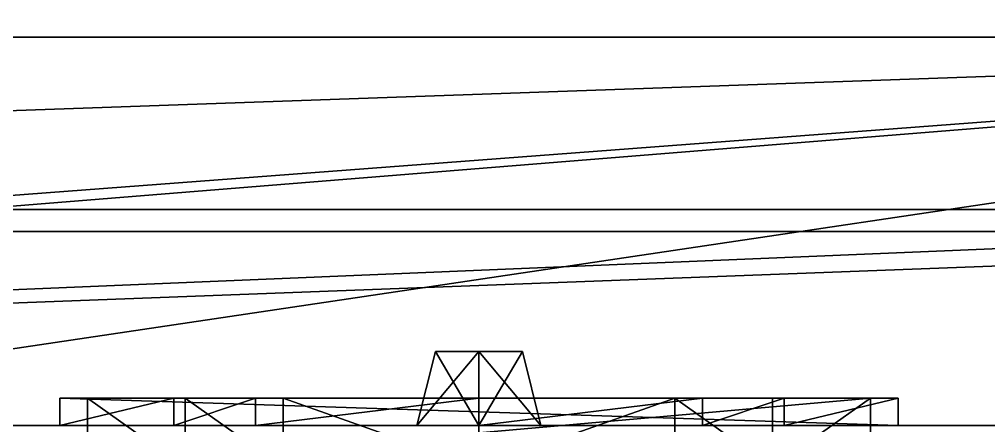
# Model space of a CAD drawing. Header units: metres. Extents: x -124 to 108, y 0 to 201.
# Drawn here: x 31.717 to 32.486, y 25.265 to 25.587 of the extents above; entities that cross this region are included whole.
import ezdxf

# ---------------------------------------------------------------- set-up
doc = ezdxf.new("R2010")
doc.units = ezdxf.units.M
doc.layers.get('0').update_dxf_attribs({"true_color": 0xff5454})

# ---------------------------------------------------------------- blocks, each defined once
blk = doc.blocks.new('window_i')
for p, q in [((0.33261, 1.50046, 0.02167), (0.1553, 1.34781, 0.02167)), ((0.33261, 1.50046), (0.1553, 1.34781)), ((0.50992, 1.34781, 0.02167), (0.33261, 1.50046, 0.02167)), ((0.50992, 1.34781), (0.33261, 1.50046)), ((0.33261, 1.50046), (0.33261, 1.50046, 0.02167)), ((0.17731, 1.33771, 0.02167), (0.33261, 1.47141, 0.02167)), ((0.17731, 1.33771, -0.03323), (0.33261, 1.47141, -0.03323)), ((0.33261, 1.47141, 0.02167), (0.4879, 1.33771, 0.02167)), ((0.33261, 1.47141, 0.02167), (0.33261, 1.47141, -0.03323)), ((0.33261, 1.47141, -0.03323), (0.4879, 1.33771, -0.03323)), ((0.33261, 1.43645, -0.08812), (0.20381, 1.32556, -0.08812)), ((0.33261, 1.43645, -0.03323), (0.20381, 1.32556, -0.03323)), ((0.46141, 1.32556, -0.03323), (0.33261, 1.43645, -0.03323)), ((0.33261, 1.43645, -0.03323), (0.33261, 1.43645, -0.08812)), ((0.46141, 1.32556, -0.08812), (0.33261, 1.43645, -0.08812)), ((0.1553, 1.34781, 0.02167), (0.1553, 1.12425, 0.02167)), ((0.1553, 1.34781), (0.1553, 1.12425)), ((0.1553, 1.34781), (0.1553, 1.34781, 0.02167)), ((0.50992, 1.12425, 0.02167), (0.50992, 1.34781, 0.02167)), ((0.50992, 1.12425), (0.50992, 1.34781)), ((0.50992, 1.34781), (0.50992, 1.34781, 0.02167)), ((0.17731, 1.33771, 0.02167), (0.17731, 1.10224, 0.02167)), ((0.17731, 1.33771, 0.02167), (0.17731, 1.33771, -0.03323)), ((0.17731, 1.33771, -0.03323), (0.17731, 1.10224, -0.03323)), ((0.4879, 1.10224, 0.02167), (0.4879, 1.33771, 0.02167)), ((0.4879, 1.33771, 0.02167), (0.4879, 1.33771, -0.03323)), ((0.4879, 1.10224, -0.03323), (0.4879, 1.33771, -0.03323)), ((0.20381, 1.32556, -0.08812), (0.20381, 1.12873, -0.08812)), ((0.20381, 1.32556, -0.03323), (0.20381, 1.12873, -0.03323)), ((0.20381, 1.32556, -0.03323), (0.20381, 1.32556, -0.08812)), ((0.46141, 1.32556, -0.03323), (0.46141, 1.32556, -0.08812)), ((0.46141, 1.12873, -0.03323), (0.46141, 1.32556, -0.03323)), ((0.46141, 1.12873, -0.08812), (0.46141, 1.32556, -0.08812)), ((0.09054, 1.12425), (0, 1.03371)), ((0.09054, 1.12425, 0.02167), (0, 1.03371, 0.02167)), ((0.09054, 1.12425), (0.09054, 1.12425, 0.02167)), ((0.1553, 1.12425), (0.09054, 1.12425)), ((0.1553, 1.12425, 0.02167), (0.09054, 1.12425, 0.02167)), ((0.1553, 1.12425), (0.1553, 1.12425, 0.02167)), ((0.20381, 1.12873, -0.03323), (0.46141, 1.12873, -0.03323)), ((0.20381, 1.12873, -0.08812), (0.46141, 1.12873, -0.08812)), ((0.20381, 1.12873, -0.03323), (0.20381, 1.12873, -0.08812)), ((0.46141, 1.12873, -0.03323), (0.46141, 1.12873, -0.08812)), ((0.57467, 1.12425, 0.02167), (0.50992, 1.12425, 0.02167)), ((0.50992, 1.12425), (0.50992, 1.12425, 0.02167)), ((0.57467, 1.12425), (0.50992, 1.12425)), ((0.66521, 1.03371, 0.02167), (0.57467, 1.12425, 0.02167)), ((0.57467, 1.12425), (0.57467, 1.12425, 0.02167)), ((0.66521, 1.03371), (0.57467, 1.12425)), ((0.09966, 1.10224, 0.02167), (0.02201, 1.02459, 0.02167)), ((0.09966, 1.10224, -0.03323), (0.02201, 1.02459, -0.03323)), ((0.17731, 1.10224, 0.02167), (0.09966, 1.10224, 0.02167)), ((0.17731, 1.10224, -0.03323), (0.09966, 1.10224, -0.03323)), ((0.09966, 1.10224, 0.02167), (0.09966, 1.10224, -0.03323)), ((0.17731, 1.10224, 0.02167), (0.17731, 1.10224, -0.03323)), ((0.56555, 1.10224, 0.02167), (0.4879, 1.10224, 0.02167)), ((0.4879, 1.10224, 0.02167), (0.4879, 1.10224, -0.03323)), ((0.56555, 1.10224, -0.03323), (0.4879, 1.10224, -0.03323)), ((0.56555, 1.10224, 0.02167), (0.6432, 1.02459, 0.02167)), ((0.56555, 1.10224, 0.02167), (0.56555, 1.10224, -0.03323)), ((0.56555, 1.10224, -0.03323), (0.6432, 1.02459, -0.03323)), ((0.11064, 1.07574, -0.08812), (0.04851, 1.01361, -0.08812)), ((0.11064, 1.07574, -0.03323), (0.04851, 1.01361, -0.03323)), ((0.17731, 1.07574, -0.03323), (0.11064, 1.07574, -0.03323)), ((0.11064, 1.07574, -0.03323), (0.11064, 1.07574, -0.08812)), ((0.17731, 1.07574, -0.08812), (0.11064, 1.07574, -0.08812)), ((0.17731, 1.07574, -0.03323), (0.17731, 1.07574, -0.08812)), ((0.30611, 1.07574, -0.08812), (0.17731, 1.07574, -0.08812)), ((0.30611, 1.07574, -0.03323), (0.17731, 1.07574, -0.03323)), ((0.30611, 0.12363, -0.08812), (0.30611, 1.07574, -0.08812)), ((0.30611, 1.07574, -0.03323), (0.30611, 1.07574, -0.08812)), ((0.30611, 0.12363, -0.03323), (0.30611, 1.07574, -0.03323)), ((0.3591, 1.07574, -0.08812), (0.3591, 0.12363, -0.08812)), ((0.3591, 1.07574, -0.03323), (0.3591, 1.07574, -0.08812)), ((0.4879, 1.07574, -0.08812), (0.3591, 1.07574, -0.08812)), ((0.4879, 1.07574, -0.03323), (0.3591, 1.07574, -0.03323)), ((0.55458, 1.07574, -0.08812), (0.4879, 1.07574, -0.08812)), ((0.4879, 1.07574, -0.03323), (0.4879, 1.07574, -0.08812)), ((0.55458, 1.07574, -0.03323), (0.4879, 1.07574, -0.03323)), ((0.6167, 1.01361, -0.03323), (0.55458, 1.07574, -0.03323)), ((0.55458, 1.07574, -0.03323), (0.55458, 1.07574, -0.08812)), ((0.6167, 1.01361, -0.08812), (0.55458, 1.07574, -0.08812)), ((0, 1.03371), (0, 1.03371, 0.02167)), ((0, 1.03371, 0.02167), (0, 0, 0.02167)), ((0, 1.03371), (0, 0)), ((0.66521, 0, 0.02167), (0.66521, 1.03371, 0.02167)), ((0.66521, 0), (0.66521, 1.03371)), ((0.66521, 1.03371), (0.66521, 1.03371, 0.02167)), ((0.02201, 1.02459, 0.02167), (0.02201, 0.09713, 0.02167)), ((0.02201, 1.02459, 0.02167), (0.02201, 1.02459, -0.03323)), ((0.02201, 1.02459, -0.03323), (0.02201, 0.09713, -0.03323)), ((0.6432, 0.09713, 0.02167), (0.6432, 1.02459, 0.02167)), ((0.6432, 1.02459, 0.02167), (0.6432, 1.02459, -0.03323)), ((0.6432, 0.09713, -0.03323), (0.6432, 1.02459, -0.03323)), ((0.04851, 1.01361, -0.08812), (0.04851, 0.12363, -0.08812)), ((0.04851, 1.01361, -0.03323), (0.04851, 1.01361, -0.08812)), ((0.04851, 1.01361, -0.03323), (0.04851, 0.12363, -0.03323)), ((0.6167, 1.01361, -0.03323), (0.6167, 1.01361, -0.08812)), ((0.6167, 0.12363, -0.03323), (0.6167, 1.01361, -0.03323)), ((0.6167, 0.12363, -0.08812), (0.6167, 1.01361, -0.08812)), ((0.04851, 0.12363, -0.08812), (0.30611, 0.12363, -0.08812)), ((0.04851, 0.12363, -0.03323), (0.30611, 0.12363, -0.03323)), ((0.04851, 0.12363, -0.03323), (0.04851, 0.12363, -0.08812)), ((0.30611, 0.12363, -0.03323), (0.30611, 0.12363, -0.08812)), ((0.3591, 0.12363, -0.03323), (0.3591, 0.12363, -0.08812)), ((0.3591, 0.12363, -0.08812), (0.6167, 0.12363, -0.08812)), ((0.3591, 0.12363, -0.03323), (0.6167, 0.12363, -0.03323)), ((0.6167, 0.12363, -0.03323), (0.6167, 0.12363, -0.08812)), ((0.02201, 0.09713, 0.02167), (0.6432, 0.09713, 0.02167)), ((0.02201, 0.09713, 0.02167), (0.02201, 0.09713, -0.03323)), ((0.02201, 0.09713, -0.03323), (0.6432, 0.09713, -0.03323)), ((0.6432, 0.09713, 0.02167), (0.6432, 0.09713, -0.03323)), ((0, 0, 0.02167), (0.66521, 0, 0.02167)), ((0, 0), (0, 0, 0.02167)), ((0, 0), (0.66521, 0)), ((0.66521, 0), (0.66521, 0, 0.02167))]:
    blk.add_line(p, q)
at = {"color": 29, "true_color": 0x423123}
blk.add_line((0.3591, 1.07574, -0.03323), (0.3591, 0.12363, -0.03323), dxfattribs=at)
at = {"color": 45, "true_color": 0xaa8f5f}
mesh = blk.add_polyface(dxfattribs=at)
corners = [(0, 0, 0.02167), (0.02201, 0.09713, 0.02167), (0, 1.03371, 0.02167), (0.66521, 0, 0.02167), (0.6432, 0.09713, 0.02167), (0.6432, 1.02459, 0.02167), (0.4879, 1.10224, 0.02167), (0.50992, 1.12425, 0.02167), (0.4879, 1.33771, 0.02167), (0.56555, 1.10224, 0.02167), (0.57467, 1.12425, 0.02167), (0.66521, 1.03371, 0.02167), (0.02201, 1.02459, 0.02167), (0.09054, 1.12425, 0.02167), (0.09966, 1.10224, 0.02167), (0.1553, 1.12425, 0.02167), (0.17731, 1.10224, 0.02167), (0.1553, 1.34781, 0.02167), (0.17731, 1.33771, 0.02167), (0.33261, 1.50046, 0.02167), (0.33261, 1.47141, 0.02167), (0.50992, 1.34781, 0.02167)]
mesh.append_faces([[corners[k] for k in face] for face in [(0, 1, 2), (1, 3, 4), (4, 3, 5), (6, 7, 8), (7, 9, 10), (10, 5, 11), (11, 5, 3), (2, 12, 13), (12, 2, 1), (13, 14, 15), (15, 16, 17), (17, 18, 19), (19, 8, 21), (21, 8, 7)]], dxfattribs={"vtx0": -1, "vtx1": -1, "color": 45})
mesh.append_faces([[corners[k] for k in face] for face in [(1, 0, 3), (7, 6, 9), (10, 9, 5), (13, 12, 14), (15, 14, 16), (17, 16, 18), (19, 18, 20), (19, 20, 8)]], dxfattribs={"vtx0": -1, "vtx2": -1, "color": 45})
mesh = blk.add_polyface(dxfattribs=at)
corners = [(0.1553, 1.34781, 0.02167), (0.33261, 1.50046), (0.1553, 1.34781), (0.33261, 1.50046, 0.02167)]
mesh.append_faces([[corners[k] for k in face] for face in [(0, 1, 2), (1, 0, 3)]], dxfattribs={"vtx0": -1, "color": 45})
mesh = blk.add_polyface(dxfattribs=at)
corners = [(0.33261, 1.50046, 0.02167), (0.50992, 1.34781), (0.33261, 1.50046), (0.50992, 1.34781, 0.02167)]
mesh.append_faces([[corners[k] for k in face] for face in [(0, 1, 2), (1, 0, 3)]], dxfattribs={"vtx0": -1, "color": 45})
at = {"color": 29, "true_color": 0x423123}
mesh = blk.add_polyface(dxfattribs=at)
corners = [(0.04851, 1.01361, -0.03323), (0.09966, 1.10224, -0.03323), (0.02201, 1.02459, -0.03323), (0.11064, 1.07574, -0.03323), (0.17731, 1.10224, -0.03323), (0.17731, 1.07574, -0.03323), (0.30611, 1.07574, -0.03323), (0.20381, 1.12873, -0.03323), (0.17731, 1.33771, -0.03323), (0.46141, 1.12873, -0.03323), (0.3591, 1.07574, -0.03323), (0.3591, 0.12363, -0.03323), (0.4879, 1.07574, -0.03323), (0.46141, 1.32556, -0.03323), (0.02201, 0.09713, -0.03323), (0.04851, 0.12363, -0.03323), (0.6432, 0.09713, -0.03323), (0.30611, 0.12363, -0.03323), (0.6167, 0.12363, -0.03323), (0.6167, 1.01361, -0.03323), (0.55458, 1.07574, -0.03323), (0.4879, 1.10224, -0.03323), (0.56555, 1.10224, -0.03323), (0.6432, 1.02459, -0.03323), (0.20381, 1.32556, -0.03323), (0.33261, 1.47141, -0.03323), (0.33261, 1.43645, -0.03323), (0.4879, 1.33771, -0.03323)]
mesh.append_faces([[corners[k] for k in face] for face in [(1, 3, 4), (4, 7, 8), (7, 6, 9), (10, 6, 11), (9, 12, 13), (14, 15, 2), (15, 16, 17), (17, 11, 6), (11, 16, 18), (18, 16, 19), (20, 21, 12), (21, 20, 22), (22, 19, 23), (23, 19, 16), (8, 24, 25), (24, 8, 7), (25, 13, 27), (27, 12, 21)]], dxfattribs={"vtx0": -1, "vtx1": -1, "color": 29})
mesh.append_faces([[corners[k] for k in face] for face in [(4, 6, 7), (9, 6, 10), (17, 16, 11), (27, 13, 12)]], dxfattribs={"vtx0": -1, "vtx1": -1, "vtx2": -1, "color": 29})
mesh.append_faces([[corners[k] for k in face] for face in [(0, 1, 2), (1, 0, 3), (4, 3, 5), (4, 5, 6), (9, 10, 12), (15, 14, 16), (2, 15, 0), (22, 20, 19), (25, 24, 26), (25, 26, 13)]], dxfattribs={"vtx0": -1, "vtx2": -1, "color": 29})
at = {"color": 45, "true_color": 0xaa8f5f}
mesh = blk.add_polyface(dxfattribs=at)
corners = [(0.33261, 1.47141, -0.03323), (0.17731, 1.33771, 0.02167), (0.17731, 1.33771, -0.03323), (0.33261, 1.47141, 0.02167)]
mesh.append_faces([[corners[k] for k in face] for face in [(0, 1, 2), (1, 0, 3)]], dxfattribs={"vtx0": -1, "color": 45})
mesh = blk.add_polyface(dxfattribs=at)
corners = [(0.4879, 1.33771, 0.02167), (0.33261, 1.47141, -0.03323), (0.4879, 1.33771, -0.03323), (0.33261, 1.47141, 0.02167)]
mesh.append_faces([[corners[k] for k in face] for face in [(0, 1, 2), (1, 0, 3)]], dxfattribs={"vtx0": -1, "color": 45})
at = {"color": 28, "true_color": 0x130f0a}
mesh = blk.add_polyface(dxfattribs=at)
corners = [(0.46141, 1.12873, -0.08812), (0.20381, 1.32556, -0.08812), (0.20381, 1.12873, -0.08812), (0.33261, 1.43645, -0.08812), (0.46141, 1.32556, -0.08812)]
mesh.append_faces([[corners[k] for k in face] for face in [(0, 1, 2), (3, 0, 4)]], dxfattribs={"vtx0": -1, "color": 28})
mesh.append_faces([[corners[k] for k in face] for face in [(1, 0, 3)]], dxfattribs={"vtx0": -1, "vtx1": -1, "color": 28})
at = {"color": 29, "true_color": 0x423123}
mesh = blk.add_polyface(dxfattribs=at)
corners = [(0.33261, 1.43645, -0.03323), (0.20381, 1.32556, -0.08812), (0.33261, 1.43645, -0.08812), (0.20381, 1.32556, -0.03323)]
mesh.append_faces([[corners[k] for k in face] for face in [(0, 1, 2), (1, 0, 3)]], dxfattribs={"vtx0": -1, "color": 29})
mesh = blk.add_polyface(dxfattribs=at)
corners = [(0.46141, 1.32556, -0.03323), (0.33261, 1.43645, -0.08812), (0.46141, 1.32556, -0.08812), (0.33261, 1.43645, -0.03323)]
mesh.append_faces([[corners[k] for k in face] for face in [(0, 1, 2), (1, 0, 3)]], dxfattribs={"vtx0": -1, "color": 29})
at = {"color": 45, "true_color": 0xaa8f5f}
mesh = blk.add_polyface(dxfattribs=at)
corners = [(0.1553, 1.34781, 0.02167), (0.1553, 1.12425), (0.1553, 1.12425, 0.02167), (0.1553, 1.34781)]
mesh.append_faces([[corners[k] for k in face] for face in [(0, 1, 2), (1, 0, 3)]], dxfattribs={"vtx0": -1, "color": 45})
mesh = blk.add_polyface(dxfattribs=at)
corners = [(0.50992, 1.34781), (0.50992, 1.12425, 0.02167), (0.50992, 1.12425), (0.50992, 1.34781, 0.02167)]
mesh.append_faces([[corners[k] for k in face] for face in [(0, 1, 2), (1, 0, 3)]], dxfattribs={"vtx0": -1, "color": 45})
mesh = blk.add_polyface(dxfattribs=at)
corners = [(0.17731, 1.33771, -0.03323), (0.17731, 1.10224, 0.02167), (0.17731, 1.10224, -0.03323), (0.17731, 1.33771, 0.02167)]
mesh.append_faces([[corners[k] for k in face] for face in [(0, 1, 2), (1, 0, 3)]], dxfattribs={"vtx0": -1, "color": 45})
mesh = blk.add_polyface(dxfattribs=at)
corners = [(0.4879, 1.33771, 0.02167), (0.4879, 1.10224, -0.03323), (0.4879, 1.10224, 0.02167), (0.4879, 1.33771, -0.03323)]
mesh.append_faces([[corners[k] for k in face] for face in [(0, 1, 2), (1, 0, 3)]], dxfattribs={"vtx0": -1, "color": 45})
at = {"color": 29, "true_color": 0x423123}
mesh = blk.add_polyface(dxfattribs=at)
corners = [(0.20381, 1.32556, -0.08812), (0.20381, 1.12873, -0.03323), (0.20381, 1.12873, -0.08812), (0.20381, 1.32556, -0.03323)]
mesh.append_faces([[corners[k] for k in face] for face in [(0, 1, 2), (1, 0, 3)]], dxfattribs={"vtx0": -1, "color": 29})
mesh = blk.add_polyface(dxfattribs=at)
corners = [(0.46141, 1.32556, -0.03323), (0.46141, 1.12873, -0.08812), (0.46141, 1.12873, -0.03323), (0.46141, 1.32556, -0.08812)]
mesh.append_faces([[corners[k] for k in face] for face in [(0, 1, 2), (1, 0, 3)]], dxfattribs={"vtx0": -1, "color": 29})
at = {"color": 45, "true_color": 0xaa8f5f}
mesh = blk.add_polyface(dxfattribs=at)
corners = [(0, 1.03371, 0.02167), (0.09054, 1.12425), (0, 1.03371), (0.09054, 1.12425, 0.02167)]
mesh.append_faces([[corners[k] for k in face] for face in [(0, 1, 2), (1, 0, 3)]], dxfattribs={"vtx0": -1, "color": 45})
mesh = blk.add_polyface(dxfattribs=at)
corners = [(0.09054, 1.12425, 0.02167), (0.1553, 1.12425), (0.09054, 1.12425), (0.1553, 1.12425, 0.02167)]
mesh.append_faces([[corners[k] for k in face] for face in [(0, 1, 2), (1, 0, 3)]], dxfattribs={"vtx0": -1, "color": 45})
at = {"color": 29, "true_color": 0x423123}
mesh = blk.add_polyface(dxfattribs=at)
corners = [(0.20381, 1.12873, -0.03323), (0.46141, 1.12873, -0.08812), (0.20381, 1.12873, -0.08812), (0.46141, 1.12873, -0.03323)]
mesh.append_faces([[corners[k] for k in face] for face in [(0, 1, 2), (1, 0, 3)]], dxfattribs={"vtx0": -1, "color": 29})
at = {"color": 45, "true_color": 0xaa8f5f}
mesh = blk.add_polyface(dxfattribs=at)
corners = [(0.50992, 1.12425, 0.02167), (0.57467, 1.12425), (0.50992, 1.12425), (0.57467, 1.12425, 0.02167)]
mesh.append_faces([[corners[k] for k in face] for face in [(0, 1, 2), (1, 0, 3)]], dxfattribs={"vtx0": -1, "color": 45})
mesh = blk.add_polyface(dxfattribs=at)
corners = [(0.57467, 1.12425, 0.02167), (0.66521, 1.03371), (0.57467, 1.12425), (0.66521, 1.03371, 0.02167)]
mesh.append_faces([[corners[k] for k in face] for face in [(0, 1, 2), (1, 0, 3)]], dxfattribs={"vtx0": -1, "color": 45})
mesh = blk.add_polyface(dxfattribs=at)
corners = [(0.09966, 1.10224, -0.03323), (0.02201, 1.02459, 0.02167), (0.02201, 1.02459, -0.03323), (0.09966, 1.10224, 0.02167)]
mesh.append_faces([[corners[k] for k in face] for face in [(0, 1, 2), (1, 0, 3)]], dxfattribs={"vtx0": -1, "color": 45})
mesh = blk.add_polyface(dxfattribs=at)
corners = [(0.17731, 1.10224, 0.02167), (0.09966, 1.10224, -0.03323), (0.17731, 1.10224, -0.03323), (0.09966, 1.10224, 0.02167)]
mesh.append_faces([[corners[k] for k in face] for face in [(0, 1, 2), (1, 0, 3)]], dxfattribs={"vtx0": -1, "color": 45})
mesh = blk.add_polyface(dxfattribs=at)
corners = [(0.56555, 1.10224, 0.02167), (0.4879, 1.10224, -0.03323), (0.56555, 1.10224, -0.03323), (0.4879, 1.10224, 0.02167)]
mesh.append_faces([[corners[k] for k in face] for face in [(0, 1, 2), (1, 0, 3)]], dxfattribs={"vtx0": -1, "color": 45})
mesh = blk.add_polyface(dxfattribs=at)
corners = [(0.6432, 1.02459, 0.02167), (0.56555, 1.10224, -0.03323), (0.6432, 1.02459, -0.03323), (0.56555, 1.10224, 0.02167)]
mesh.append_faces([[corners[k] for k in face] for face in [(0, 1, 2), (1, 0, 3)]], dxfattribs={"vtx0": -1, "color": 45})
at = {"color": 28, "true_color": 0x130f0a}
mesh = blk.add_polyface(dxfattribs=at)
corners = [(0.30611, 0.12363, -0.08812), (0.04851, 1.01361, -0.08812), (0.04851, 0.12363, -0.08812), (0.11064, 1.07574, -0.08812), (0.17731, 1.07574, -0.08812), (0.30611, 1.07574, -0.08812)]
mesh.append_faces([[corners[k] for k in face] for face in [(0, 1, 2), (4, 0, 5)]], dxfattribs={"vtx0": -1, "color": 28})
mesh.append_faces([[corners[k] for k in face] for face in [(1, 0, 3), (3, 0, 4)]], dxfattribs={"vtx0": -1, "vtx1": -1, "color": 28})
at = {"color": 29, "true_color": 0x423123}
mesh = blk.add_polyface(dxfattribs=at)
corners = [(0.11064, 1.07574, -0.03323), (0.04851, 1.01361, -0.08812), (0.11064, 1.07574, -0.08812), (0.04851, 1.01361, -0.03323)]
mesh.append_faces([[corners[k] for k in face] for face in [(0, 1, 2), (1, 0, 3)]], dxfattribs={"vtx0": -1, "color": 29})
mesh = blk.add_polyface(dxfattribs=at)
corners = [(0.17731, 1.07574, -0.03323), (0.11064, 1.07574, -0.08812), (0.17731, 1.07574, -0.08812), (0.11064, 1.07574, -0.03323)]
mesh.append_faces([[corners[k] for k in face] for face in [(0, 1, 2), (1, 0, 3)]], dxfattribs={"vtx0": -1, "color": 29})
mesh = blk.add_polyface(dxfattribs=at)
corners = [(0.30611, 1.07574, -0.03323), (0.17731, 1.07574, -0.08812), (0.30611, 1.07574, -0.08812), (0.17731, 1.07574, -0.03323)]
mesh.append_faces([[corners[k] for k in face] for face in [(0, 1, 2), (1, 0, 3)]], dxfattribs={"vtx0": -1, "color": 29})
mesh = blk.add_polyface(dxfattribs=at)
corners = [(0.30611, 1.07574, -0.03323), (0.30611, 0.12363, -0.08812), (0.30611, 0.12363, -0.03323), (0.30611, 1.07574, -0.08812)]
mesh.append_faces([[corners[k] for k in face] for face in [(0, 1, 2), (1, 0, 3)]], dxfattribs={"vtx0": -1, "color": 29})
mesh = blk.add_polyface(dxfattribs=at)
corners = [(0.3591, 1.07574, -0.08812), (0.3591, 0.12363, -0.03323), (0.3591, 0.12363, -0.08812), (0.3591, 1.07574, -0.03323)]
mesh.append_faces([[corners[k] for k in face] for face in [(0, 1, 2), (1, 0, 3)]], dxfattribs={"vtx0": -1, "color": 29})
at = {"color": 28, "true_color": 0x130f0a}
mesh = blk.add_polyface(dxfattribs=at)
corners = [(0.6167, 0.12363, -0.08812), (0.3591, 1.07574, -0.08812), (0.3591, 0.12363, -0.08812), (0.4879, 1.07574, -0.08812), (0.55458, 1.07574, -0.08812), (0.6167, 1.01361, -0.08812)]
mesh.append_faces([[corners[k] for k in face] for face in [(0, 1, 2), (4, 0, 5)]], dxfattribs={"vtx0": -1, "color": 28})
mesh.append_faces([[corners[k] for k in face] for face in [(1, 0, 3), (3, 0, 4)]], dxfattribs={"vtx0": -1, "vtx1": -1, "color": 28})
at = {"color": 29, "true_color": 0x423123}
mesh = blk.add_polyface(dxfattribs=at)
corners = [(0.4879, 1.07574, -0.08812), (0.3591, 1.07574, -0.03323), (0.3591, 1.07574, -0.08812), (0.4879, 1.07574, -0.03323)]
mesh.append_faces([[corners[k] for k in face] for face in [(0, 1, 2), (1, 0, 3)]], dxfattribs={"vtx0": -1, "color": 29})
mesh = blk.add_polyface(dxfattribs=at)
corners = [(0.55458, 1.07574, -0.03323), (0.4879, 1.07574, -0.08812), (0.55458, 1.07574, -0.08812), (0.4879, 1.07574, -0.03323)]
mesh.append_faces([[corners[k] for k in face] for face in [(0, 1, 2), (1, 0, 3)]], dxfattribs={"vtx0": -1, "color": 29})
mesh = blk.add_polyface(dxfattribs=at)
corners = [(0.6167, 1.01361, -0.03323), (0.55458, 1.07574, -0.08812), (0.6167, 1.01361, -0.08812), (0.55458, 1.07574, -0.03323)]
mesh.append_faces([[corners[k] for k in face] for face in [(0, 1, 2), (1, 0, 3)]], dxfattribs={"vtx0": -1, "color": 29})
at = {"color": 45, "true_color": 0xaa8f5f}
mesh = blk.add_polyface(dxfattribs=at)
corners = [(0, 1.03371, 0.02167), (0, 0), (0, 0, 0.02167), (0, 1.03371)]
mesh.append_faces([[corners[k] for k in face] for face in [(0, 1, 2), (1, 0, 3)]], dxfattribs={"vtx0": -1, "color": 45})
mesh = blk.add_polyface(dxfattribs=at)
corners = [(0.66521, 1.03371), (0.66521, 0, 0.02167), (0.66521, 0), (0.66521, 1.03371, 0.02167)]
mesh.append_faces([[corners[k] for k in face] for face in [(0, 1, 2), (1, 0, 3)]], dxfattribs={"vtx0": -1, "color": 45})
mesh = blk.add_polyface(dxfattribs=at)
corners = [(0.02201, 1.02459, -0.03323), (0.02201, 0.09713, 0.02167), (0.02201, 0.09713, -0.03323), (0.02201, 1.02459, 0.02167)]
mesh.append_faces([[corners[k] for k in face] for face in [(0, 1, 2), (1, 0, 3)]], dxfattribs={"vtx0": -1, "color": 45})
mesh = blk.add_polyface(dxfattribs=at)
corners = [(0.6432, 1.02459, 0.02167), (0.6432, 0.09713, -0.03323), (0.6432, 0.09713, 0.02167), (0.6432, 1.02459, -0.03323)]
mesh.append_faces([[corners[k] for k in face] for face in [(0, 1, 2), (1, 0, 3)]], dxfattribs={"vtx0": -1, "color": 45})
at = {"color": 29, "true_color": 0x423123}
mesh = blk.add_polyface(dxfattribs=at)
corners = [(0.04851, 1.01361, -0.08812), (0.04851, 0.12363, -0.03323), (0.04851, 0.12363, -0.08812), (0.04851, 1.01361, -0.03323)]
mesh.append_faces([[corners[k] for k in face] for face in [(0, 1, 2), (1, 0, 3)]], dxfattribs={"vtx0": -1, "color": 29})
mesh = blk.add_polyface(dxfattribs=at)
corners = [(0.6167, 1.01361, -0.03323), (0.6167, 0.12363, -0.08812), (0.6167, 0.12363, -0.03323), (0.6167, 1.01361, -0.08812)]
mesh.append_faces([[corners[k] for k in face] for face in [(0, 1, 2), (1, 0, 3)]], dxfattribs={"vtx0": -1, "color": 29})
mesh = blk.add_polyface(dxfattribs=at)
corners = [(0.04851, 0.12363, -0.03323), (0.30611, 0.12363, -0.08812), (0.04851, 0.12363, -0.08812), (0.30611, 0.12363, -0.03323)]
mesh.append_faces([[corners[k] for k in face] for face in [(0, 1, 2), (1, 0, 3)]], dxfattribs={"vtx0": -1, "color": 29})
mesh = blk.add_polyface(dxfattribs=at)
corners = [(0.3591, 0.12363, -0.03323), (0.6167, 0.12363, -0.08812), (0.3591, 0.12363, -0.08812), (0.6167, 0.12363, -0.03323)]
mesh.append_faces([[corners[k] for k in face] for face in [(0, 1, 2), (1, 0, 3)]], dxfattribs={"vtx0": -1, "color": 29})
at = {"color": 45, "true_color": 0xaa8f5f}
mesh = blk.add_polyface(dxfattribs=at)
corners = [(0.02201, 0.09713, 0.02167), (0.6432, 0.09713, -0.03323), (0.02201, 0.09713, -0.03323), (0.6432, 0.09713, 0.02167)]
mesh.append_faces([[corners[k] for k in face] for face in [(0, 1, 2), (1, 0, 3)]], dxfattribs={"vtx0": -1, "color": 45})
mesh = blk.add_polyface(dxfattribs=at)
corners = [(0.66521, 0, 0.02167), (0, 0), (0.66521, 0), (0, 0, 0.02167)]
mesh.append_faces([[corners[k] for k in face] for face in [(0, 1, 2), (1, 0, 3)]], dxfattribs={"vtx0": -1, "color": 45})
blk = doc.blocks.new('embellishment_i')
for p, q in [((0.04921, 0.09842), (0.04921, 0.08366, 0.05874)), ((0, 0.04921), (0.01476, 0.04921, 0.05874)), ((0.09842, 0.04921), (0.08366, 0.04921, 0.05874)), ((0.04921, 0), (0.04921, 0.01476, 0.05874))]:
    blk.add_line(p, q)
at = {"color": 35, "true_color": 0x927150, "extrusion": (0, 0, -1)}
blk.add_circle((-0.04921, 0.04921), 0.04921, dxfattribs=at)
at = {"extrusion": (0, 3.11728e-16, -1)}
blk.add_circle((-0.04921, 0.04921, -0.05874), 0.03445, dxfattribs=at)
at = {"color": 35, "true_color": 0x927150}
mesh = blk.add_polyface(dxfattribs=at)
corners = [(0.01476, 0.04921, 0.05874), (0.04921, 0.09842), (0, 0.04921), (0.04921, 0.08366, 0.05874)]
mesh.append_faces([[corners[k] for k in face] for face in [(0, 1, 2), (1, 0, 3)]], dxfattribs={"vtx0": -1, "color": 35})
mesh = blk.add_polyface(dxfattribs=at)
corners = [(0.04921, 0.08366, 0.05874), (0.09842, 0.04921), (0.04921, 0.09842), (0.08366, 0.04921, 0.05874)]
mesh.append_faces([[corners[k] for k in face] for face in [(0, 1, 2), (1, 0, 3)]], dxfattribs={"vtx0": -1, "color": 35})
mesh = blk.add_polyface(dxfattribs=at)
corners = [(0.04921, 0.01476, 0.05874), (0.04921, 0.08366, 0.05874), (0.01476, 0.04921, 0.05874), (0.08366, 0.04921, 0.05874)]
mesh.append_faces([[corners[k] for k in face] for face in [(0, 1, 2), (1, 0, 3)]], dxfattribs={"vtx0": -1, "color": 35})
mesh = blk.add_polyface(dxfattribs=at)
corners = [(0.04921, 0.01476, 0.05874), (0, 0.04921), (0.04921, 0), (0.01476, 0.04921, 0.05874)]
mesh.append_faces([[corners[k] for k in face] for face in [(0, 1, 2), (1, 0, 3)]], dxfattribs={"vtx0": -1, "color": 35})
mesh = blk.add_polyface(dxfattribs=at)
corners = [(0.08366, 0.04921, 0.05874), (0.04921, 0), (0.09842, 0.04921), (0.04921, 0.01476, 0.05874)]
mesh.append_faces([[corners[k] for k in face] for face in [(0, 1, 2), (1, 0, 3)]], dxfattribs={"vtx0": -1, "color": 35})
blk = doc.blocks.new('tower')
at = {"color": 35, "true_color": 0x927150}
for p, q in [((0, 4.54712, 9.8933), (4.54712, 4.54712, 9.8933)), ((0, 4.54712, 9.7028), (4.54712, 4.54712, 9.7028)), ((0.13679, 4.41034, 8.60683), (4.41034, 4.41034, 8.60683)), ((4.41034, 4.41034, 8.77828), (0.13679, 4.41034, 8.77828)), ((0.15412, 4.393, 9.7028), (4.393, 4.393, 9.7028)), ((0.15412, 4.393, 9.54868), (4.393, 4.393, 9.54868))]:
    blk.add_line(p, q, dxfattribs=at)
at = {"extrusion": (-7.65714e-16, 1, 0)}
for name, p in [('window_i', (-3.58883, 6.80259, 4.23889)), ('embellishment_i', (-3.30544, 6.45693, 4.23889)), ('embellishment_i', (-3.30544, 8.4175, 4.23889)), ('embellishment_i', (-3.30544, 6.02355, 4.23889)), ('embellishment_i', (-3.30544, 5.59016, 4.23889)), ('embellishment_i', (-3.30544, 9.11427, 4.23889))]:
    blk.add_blockref(name, p, dxfattribs=at)
at = {"color": 45, "true_color": 0xaa8f5f}
mesh = blk.add_polyface(dxfattribs=at)
corners = [(0, 4.54712, 9.7028), (0.15412, 4.393, 9.7028), (0, 0, 9.7028), (4.54712, 4.54712, 9.7028), (4.393, 4.393, 9.7028), (4.393, 0.15412, 9.7028), (0.15412, 0.15412, 9.7028), (4.54712, 0, 9.7028)]
mesh.append_faces([[corners[k] for k in face] for face in [(0, 1, 2), (1, 3, 4), (4, 3, 5), (2, 6, 7), (6, 2, 1), (7, 5, 3)]], dxfattribs={"vtx0": -1, "vtx1": -1, "color": 45})
mesh.append_faces([[corners[k] for k in face] for face in [(1, 0, 3), (7, 6, 5)]], dxfattribs={"vtx0": -1, "vtx2": -1, "color": 45})
at = {"color": 35, "true_color": 0x927150}
mesh = blk.add_polyface(dxfattribs=at)
corners = [(0, 4.54712, 9.8933), (4.54712, 4.54712, 9.7028), (0, 4.54712, 9.7028), (4.54712, 4.54712, 9.8933)]
mesh.append_faces([[corners[k] for k in face] for face in [(0, 1, 2), (1, 0, 3)]], dxfattribs={"vtx0": -1, "color": 35})
at = {"color": 45, "true_color": 0xaa8f5f}
mesh = blk.add_polyface(dxfattribs=at)
corners = [(3.95775, 3.95775, 9.8933), (3.95775, 4.22762, 9.8933), (0.58937, 3.95775, 9.8933), (0, 0, 9.8933), (0.3195, 0.3195, 9.8933), (0, 4.54712, 9.8933), (4.54712, 0, 9.8933), (0.58937, 0.3195, 9.8933), (3.95775, 0.3195, 9.8933), (4.22762, 0.3195, 9.8933), (4.22762, 0.58937, 9.8933), (4.22762, 3.95775, 9.8933), (4.22762, 4.22762, 9.8933), (0.3195, 4.22762, 9.8933), (4.54712, 4.54712, 9.8933), (0.3195, 0.58937, 9.8933), (0.3195, 3.95775, 9.8933), (0.58937, 4.22762, 9.8933), (3.95775, 0.58937, 9.8933), (0.58937, 0.58937, 9.8933)]
mesh.append_faces([[corners[k] for k in face] for face in [(10, 0, 18), (7, 18, 19), (16, 19, 2)]], dxfattribs={"vtx0": -1, "color": 45})
mesh.append_faces([[corners[k] for k in face] for face in [(3, 4, 5), (4, 6, 7), (8, 6, 9), (9, 6, 10), (11, 6, 12), (5, 13, 14), (13, 15, 16), (14, 12, 6), (0, 10, 11), (18, 7, 8), (19, 16, 15)]], dxfattribs={"vtx0": -1, "vtx1": -1, "color": 45})
mesh.append_faces([[corners[k] for k in face] for face in [(7, 6, 8), (10, 6, 11), (13, 5, 4), (14, 2, 1)]], dxfattribs={"vtx0": -1, "vtx1": -1, "vtx2": -1, "color": 45})
mesh.append_faces([[corners[k] for k in face] for face in [(4, 3, 6), (13, 4, 15), (14, 13, 17), (14, 17, 2), (14, 1, 12)]], dxfattribs={"vtx0": -1, "vtx2": -1, "color": 45})
mesh.append_faces([[corners[k] for k in face] for face in [(0, 1, 2)]], dxfattribs={"vtx1": -1, "color": 45})
mesh = blk.add_polyface(dxfattribs=at)
corners = [(0.13679, 0.13679, 8.77828), (0.30824, 0.30824, 8.77828), (0.13679, 4.41034, 8.77828), (4.41034, 0.13679, 8.77828), (4.23889, 0.30824, 8.77828), (4.23889, 4.23889, 8.77828), (0.30824, 4.23889, 8.77828), (4.41034, 4.41034, 8.77828)]
mesh.append_faces([[corners[k] for k in face] for face in [(0, 1, 2), (1, 3, 4), (4, 3, 5), (2, 6, 7), (6, 2, 1), (7, 5, 3)]], dxfattribs={"vtx0": -1, "vtx1": -1, "color": 45})
mesh.append_faces([[corners[k] for k in face] for face in [(1, 0, 3), (7, 6, 5)]], dxfattribs={"vtx0": -1, "vtx2": -1, "color": 45})
at = {"color": 35, "true_color": 0x927150}
mesh = blk.add_polyface(dxfattribs=at)
corners = [(0.13679, 4.41034, 8.77828), (4.41034, 4.41034, 8.60683), (0.13679, 4.41034, 8.60683), (4.41034, 4.41034, 8.77828)]
mesh.append_faces([[corners[k] for k in face] for face in [(0, 1, 2), (1, 0, 3)]], dxfattribs={"vtx0": -1, "color": 35})
at = {"color": 45, "true_color": 0xaa8f5f}
mesh = blk.add_polyface(dxfattribs=at)
corners = [(0.13679, 4.41034, 8.60683), (0.30824, 4.23889, 8.60683), (0.13679, 0.13679, 8.60683), (4.41034, 4.41034, 8.60683), (4.23889, 4.23889, 8.60683), (4.23889, 0.30824, 8.60683), (0.30824, 0.30824, 8.60683), (4.41034, 0.13679, 8.60683), (2.27356, 0.30824, 8.60683)]
mesh.append_faces([[corners[k] for k in face] for face in [(0, 1, 2), (1, 3, 4), (4, 3, 5), (2, 6, 7), (6, 2, 1), (7, 5, 3)]], dxfattribs={"vtx0": -1, "vtx1": -1, "color": 45})
mesh.append_faces([[corners[k] for k in face] for face in [(1, 0, 3), (7, 6, 8), (7, 8, 5)]], dxfattribs={"vtx0": -1, "vtx2": -1, "color": 45})
mesh = blk.add_polyface(dxfattribs=at)
corners = [(0.15412, 4.393, 9.54868), (0.30824, 4.23889, 9.54868), (0.15412, 0.15412, 9.54868), (4.393, 4.393, 9.54868), (4.23889, 4.23889, 9.54868), (4.23889, 0.30824, 9.54868), (0.30824, 0.30824, 9.54868), (4.393, 0.15412, 9.54868)]
mesh.append_faces([[corners[k] for k in face] for face in [(0, 1, 2), (1, 3, 4), (4, 3, 5), (2, 6, 7), (6, 2, 1), (7, 5, 3)]], dxfattribs={"vtx0": -1, "vtx1": -1, "color": 45})
mesh.append_faces([[corners[k] for k in face] for face in [(1, 0, 3), (7, 6, 5)]], dxfattribs={"vtx0": -1, "vtx2": -1, "color": 45})
at = {"color": 35, "true_color": 0x927150}
mesh = blk.add_polyface(dxfattribs=at)
corners = [(0.15412, 4.393, 9.7028), (4.393, 4.393, 9.54868), (0.15412, 4.393, 9.54868), (4.393, 4.393, 9.7028)]
mesh.append_faces([[corners[k] for k in face] for face in [(0, 1, 2), (1, 0, 3)]], dxfattribs={"vtx0": -1, "color": 35})
blk = doc.blocks.new('Component_1')
blk.add_blockref('tower', (28.82569, 21.02599, 14.94949))
mesh = blk.add_polyface()
corners = [(98.86382, 30.90943), (89.72458, 8.97414), (87.54792, 30.90943), (96.81656, 14.09376), (98.49613, 14.09376), (98.49613, 12.41418), (96.81656, 12.41418), (101.26571, 8.97414), (98.86382, 23.10458), (101.26571, 23.10458), (-20.48834, 200.88404), (-36.24358, 166.55998), (-36.24358, 200.88404), (-62.79831, 120.04618), (-62.79831, 166.55998), (-62.79831, 96.83693), (-62.79831, 69.07212), (28.08288, 69.07212), (-20.48834, 166.55998), (4.43169, 132.29998), (4.43169, 166.55998), (28.08288, 132.29998), (28.08288, 88.43058), (52.93519, 88.43058), (28.08288, 66.46069), (35.93148, 66.46069), (35.93148, 59.92978), (58.51179, 70.26628), (71.21366, 59.92978), (58.51179, 82.925), (78.99404, 70.26628), (71.21366, 47.17263), (86.71084, 98.93586), (52.93519, 98.93586), (78.99404, 82.925), (35.93148, 45.54226), (35.93148, 47.17263), (35.93148, 32.38526), (35.93148, 12.89956), (56.22833, 30.6197), (71.01431, 30.6197), (71.01431, 7.874), (89.72458, 7.874), (86.71084, 60.80206), (87.54792, 60.80206), (29.12428, 8.34505), (29.12428, 12.89956), (56.22833, 8.34505), (30.86418, 32.38526), (30.86418, 45.54226), (-93.47567, 160.29618), (-109.82831, 96.83693), (-109.82831, 160.29618), (-93.47567, 120.04618)]
mesh.append_faces([[corners[k] for k in face] for face in [(7, 8, 9), (10, 11, 12), (11, 13, 14), (19, 18, 20), (32, 23, 33), (31, 35, 36), (2, 43, 44), (38, 45, 46), (35, 48, 49), (50, 51, 52)]], dxfattribs={"vtx0": -1})
mesh.append_faces([[corners[k] for k in face] for face in [(0, 1, 2), (3, 0, 4), (4, 0, 5), (1, 6, 7), (6, 1, 3), (8, 5, 0), (15, 11, 16), (16, 11, 17), (18, 11, 10), (17, 23, 24), (24, 23, 25), (25, 23, 26), (26, 27, 28), (27, 23, 29), (28, 30, 31), (29, 32, 34), (34, 32, 30), (37, 31, 38), (39, 31, 40), (40, 31, 41), (41, 31, 42), (43, 30, 32), (42, 2, 1), (45, 38, 47), (47, 38, 39), (48, 35, 37), (51, 53, 15)]], dxfattribs={"vtx0": -1, "vtx1": -1})
mesh.append_faces([[corners[k] for k in face] for face in [(1, 0, 3), (7, 5, 8), (13, 11, 15), (17, 11, 18), (17, 18, 19), (26, 23, 27), (23, 32, 29), (35, 31, 37), (38, 31, 39), (42, 31, 30), (42, 30, 2), (2, 30, 43)]], dxfattribs={"vtx0": -1, "vtx1": -1, "vtx2": -1})
mesh.append_faces([[corners[k] for k in face] for face in [(7, 6, 5), (17, 19, 21), (17, 21, 22), (17, 22, 23), (28, 27, 30), (51, 50, 53), (15, 53, 13)]], dxfattribs={"vtx0": -1, "vtx2": -1})
mesh = blk.add_polyface()
corners = [(30.86418, 32.38526, 14.94949), (20.23428, 12.89956, 14.94949), (20.23428, 32.38526, 14.94949), (29.12428, 12.89956, 14.94949), (35.93148, 12.89956, 14.94949), (35.93148, 32.38526, 14.94949)]
mesh.append_faces([[corners[k] for k in face] for face in [(0, 1, 2), (4, 0, 5)]], dxfattribs={"vtx0": -1})
mesh.append_faces([[corners[k] for k in face] for face in [(1, 0, 3), (3, 0, 4)]], dxfattribs={"vtx0": -1, "vtx1": -1})

msp = doc.modelspace()

# ---------------------------------------------------------------- block references
msp.add_blockref('Component_1', (0, 0))

doc.saveas('drawing.dxf')
